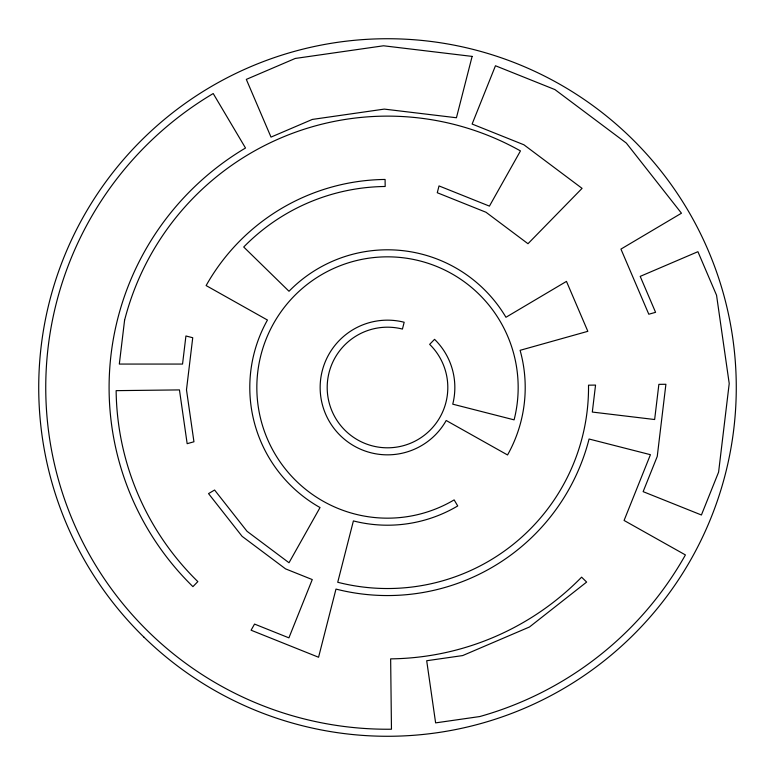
<?xml version="1.0" encoding="UTF-8"?>
<svg xmlns="http://www.w3.org/2000/svg" width="775" height="775" viewBox="0 0 775 775"><rect width="100%" height="100%" fill="white"/><g stroke="black" fill="none" stroke-linecap="round" stroke-linejoin="round"><path stroke-width="1.16" d="M124.572 320.308L119.321 364.066L182.551 364.066L185.922 335.982L192.733 337.726L186.484 389.825L193.944 441.779L187.162 443.678L179.451 389.912L116.134 390.648A271.386 271.386 0 0 0 197.838 581.608L192.927 586.636A278.419 278.419 0 0 1 245.51 148.015L213.212 93.543A341.736 341.736 0 0 0 391.462 729.217L390.648 658.866A271.386 271.386 0 0 0 581.608 577.162L586.636 582.073L529.49 626.985L462.675 655.572L426.696 660.736L435.618 722.881L479.764 716.546A341.736 341.736 0 0 0 685.41 554.929L624.078 520.461L650.428 454.692L589.077 439.018A208.058 208.058 0 0 1 335.982 589.077L318.564 657.248L251.09 630.211L254.539 624.078L288.91 637.854L312.267 579.574L285.568 568.879L242.091 536.319L208.533 493.607L214.588 490.023L247.012 531.282L289.007 562.747L320.036 507.547A137.708 137.708 0 0 1 267.452 320.036L206.121 285.568A208.058 208.058 0 0 1 385.088 179.451L385.175 186.484A201.025 201.025 0 0 0 243.718 247.012L289.007 291.264A137.708 137.708 0 0 1 505.949 317.275L566.467 281.393L587.837 331.322L520.093 350.319A137.708 137.708 0 0 1 507.547 454.964L446.206 420.496A67.347 67.347 0 0 1 359.745 448.861A67.347 67.347 0 0 1 323.95 365.199A67.347 67.347 0 0 1 404.172 322.255L402.438 329.065A60.314 60.314 0 0 0 327.486 393.448A60.314 60.314 0 0 0 413.618 441.866A60.314 60.314 0 0 0 429.65 344.362L434.562 339.334A67.347 67.347 0 0 1 452.745 404.172L514.096 419.856A130.665 130.665 0 0 0 385.989 256.845A130.665 130.665 0 0 0 261.688 422.782A130.665 130.665 0 0 0 454.14 499.894L457.725 505.949A137.708 137.708 0 0 1 353.4 520.916L337.726 582.267A201.025 201.025 0 0 0 588.516 385.175L595.549 385.088L592.313 412.058L654.643 419.527L658.866 384.352L665.899 384.274L657.248 456.436L643.134 491.65L701.414 514.997L718.599 472.12L729.217 383.538L716.546 295.236L697.917 251.691L640.198 276.384L655.572 312.325L648.801 314.233L620.94 249.095L681.458 213.212L626.326 143.075L554.929 89.59L495.467 65.759L472.12 124.039L523.91 144.789L582.073 188.364L527.988 243.718L485.993 212.253L437.274 192.733L439.018 185.922L489.432 206.121L520.461 150.922A271.386 271.386 0 0 0 124.572 320.308M472.12 56.401L456.436 117.752L384.274 109.101L312.325 119.427L271.008 137.107L246.314 79.389L295.236 58.454L383.538 45.783L472.12 56.401M143.753 636.963A348.769 348.769 0 0 0 725.41 473.864A348.769 348.769 0 0 0 293.338 51.683A348.769 348.769 0 0 0 143.753 636.963"/></g></svg>
